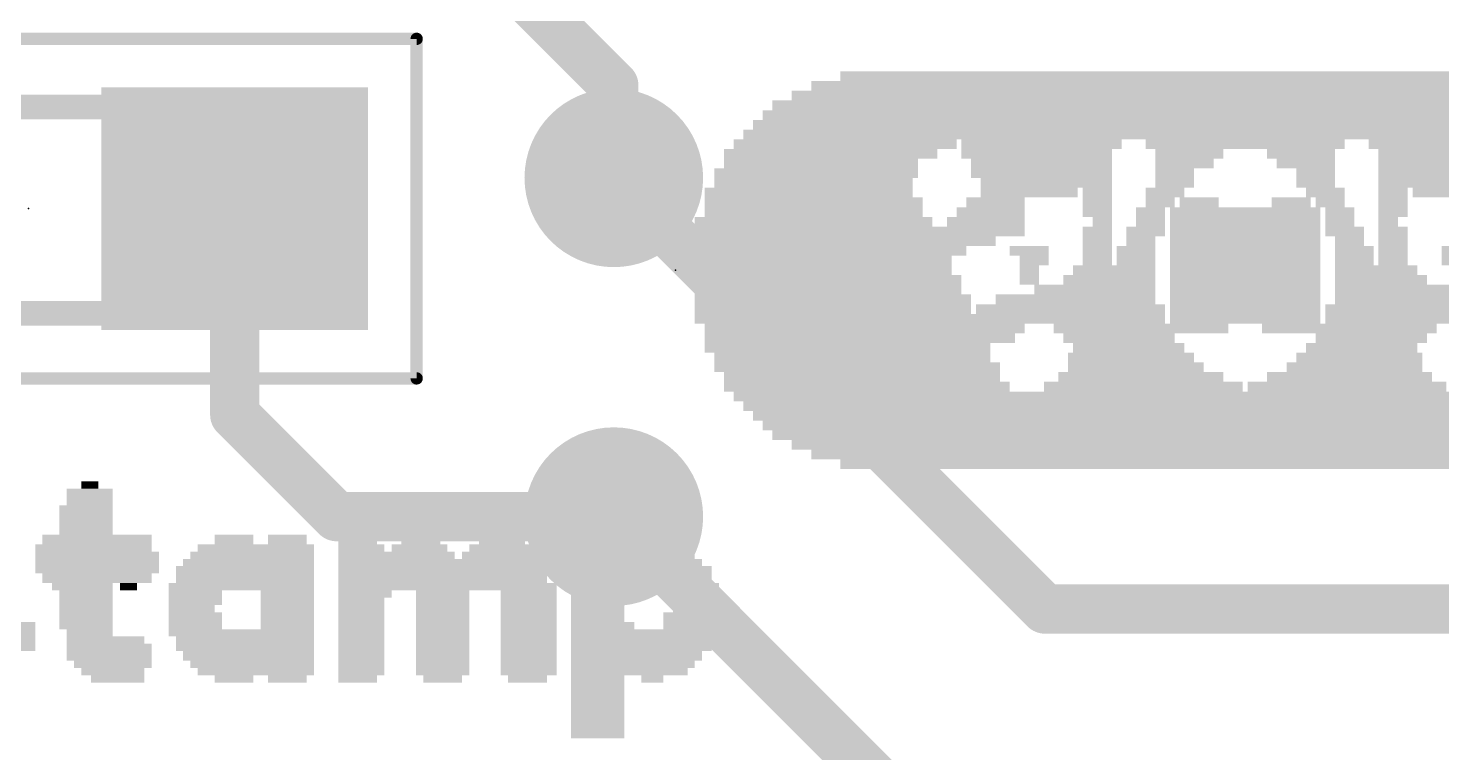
# Model space of a CAD drawing. Extents: x -41 to 92, y -75 to 33.
# Drawn here: x 19.05 to 24.88, y 15.54 to 18.52 of the extents above; entities that cross this region are included whole.
import ezdxf

# ---------------------------------------------------------------- set-up
doc = ezdxf.new("R2010")
doc.units = 0
for name, color, linetype in [('1', 12, 'CONTINUOUS'), ('16', 132, 'CONTINUOUS'), ('18', 110, 'CONTINUOUS'), ('21', 41, 'CONTINUOUS'), ('22', 40, 'CONTINUOUS'), ('23', 53, 'CONTINUOUS'), ('24', 53, 'CONTINUOUS'), ('39', 12, 'CONTINUOUS'), ('51', 53, 'CONTINUOUS')]:
    doc.layers.add(name, color=color, linetype=linetype)

# ---------------------------------------------------------------- blocks, each defined once
blk = doc.blocks.new('RECT')
blk.add_solid([(-0.5, -0.5), (0.5, -0.5), (-0.5, 0.5), (0.5, 0.5)])
blk = doc.blocks.new('ROUNDV')
at = {"const_width": 0.5}
blk.add_lwpolyline([(0, -0.25, 1), (0, 0.25, 1), (0, -0.25)], format="xyb", dxfattribs=at)

msp = doc.modelspace()

# ---------------------------------------------------------------- linework, layer by layer
at = {"layer": '1', "const_width": 0.2032}
for points in [[(21.463, 18.288), (21.082, 18.669)], [(21.463, 17.907), (21.463, 18.288)], [(19.9, 16.93), (19.9, 17.78)], [(20.32, 16.51), (19.9, 16.93)], [(21.463, 16.51), (20.32, 16.51)]]:
    msp.add_lwpolyline(points, dxfattribs=at)
at = {"layer": '1', "const_width": 0.1016}
for points in [[(21.5138, 18.288, 1), (21.4122, 18.288)], [(21.4271, 18.2521, 1), (21.4989, 18.3239)], [(21.4122, 17.907, 1), (21.5138, 17.907)], [(19.9508, 17.78, 1), (19.8492, 17.78)], [(19.9359, 16.9659, 1), (19.8641, 16.8941)], [(19.8492, 16.93, 1), (19.9508, 16.93)], [(20.32, 16.5608, 1), (20.32, 16.4592)], [(21.463, 16.4592, 1), (21.463, 16.5608)], [(20.2841, 16.4741, 1), (20.3559, 16.5459)]]:
    msp.add_lwpolyline(points, format="xyb", dxfattribs=at)
at = {"layer": '16', "const_width": 0.2032}
for points in [[(23.241, 16.129), (21.463, 17.907)], [(21.463, 16.51), (25.781, 12.192)], [(28.448, 16.129), (23.241, 16.129)]]:
    msp.add_lwpolyline(points, dxfattribs=at)
at = {"layer": '16', "const_width": 0.1016}
for points in [[(21.4989, 17.9429, 1), (21.4271, 17.8711)], [(21.4989, 16.5459, 1), (21.4271, 16.4741)], [(23.241, 16.1798, 1), (23.241, 16.0782)], [(23.2051, 16.0931, 1), (23.2769, 16.1649)]]:
    msp.add_lwpolyline(points, format="xyb", dxfattribs=at)
at = {"layer": '23'}
msp.add_point((19.05, 17.78), dxfattribs=at)
at = {"layer": '24'}
msp.add_point((21.717, 17.526), dxfattribs=at)
at = {"layer": '39', "const_width": 0.0508}
for points in [[(17.45, 18.48), (20.65, 18.48)], [(20.65, 18.48), (20.65, 17.08)], [(20.65, 17.08), (17.45, 17.08)]]:
    msp.add_lwpolyline(points, dxfattribs=at)
at = {"layer": '39', "const_width": 0.0254}
for points in [[(20.6627, 18.48, 1), (20.6373, 18.48)], [(20.65, 18.4673, 1), (20.65, 18.4927)], [(20.6373, 17.08, 1), (20.6627, 17.08)], [(20.65, 17.0673, 1), (20.65, 17.0927)]]:
    msp.add_lwpolyline(points, format="xyb", dxfattribs=at)
at = {"layer": '51', "const_width": 0.1016}
for points in [[(19.406, 18.199), (18.694, 18.199)], [(19.406, 17.348), (18.694, 17.348)]]:
    msp.add_lwpolyline(points, dxfattribs=at)
at = {"layer": '51', "const_width": 0.0508}
for points in [[(19.406, 18.1736, 1), (19.406, 18.2244)], [(19.406, 17.3226, 1), (19.406, 17.3734)]]:
    msp.add_lwpolyline(points, format="xyb", dxfattribs=at)

# ---------------------------------------------------------------- block references
at = {"layer": '1', "xscale": 1.1, "rotation": 180}
msp.add_blockref('RECT', (19.9, 17.78), dxfattribs=at)
at = {"layer": '18', "xscale": 0.7366, "yscale": 0.7366}
for p in [(21.463, 17.907), (21.463, 17.907), (21.463, 16.51), (21.463, 16.51)]:
    msp.add_blockref('ROUNDV', p, dxfattribs=at)
at = {"layer": '21', "yscale": 0.04, "rotation": 180}
for p, xscale in [((24.076, 18.286), 3.56), ((24.076, 18.326), 3.32), ((24.076, 18.246), 3.72), ((24.076, 18.166), 3.96), ((24.076, 18.206), 3.88), ((24.076, 18.126), 4.04), ((24.076, 18.086), 4.12), ((22.296, 18.006), 0.72), ((22.356, 18.046), 0.76), ((23.196, 18.046), 0.6), ((23.176, 18.006), 0.56), ((23.876, 18.046), 0.44), ((23.836, 18.006), 0.28), ((24.756, 18.046), 0.36), ((24.736, 18.006), 0.24), ((22.296, 17.966), 0.72), ((23.196, 17.966), 0.52), ((23.816, 17.966), 0.24), ((24.716, 17.966), 0.2), ((22.276, 17.926), 0.76), ((22.296, 17.886), 0.8), ((23.176, 17.926), 0.48), ((23.196, 17.886), 0.44), ((23.776, 17.926), 0.16), ((23.776, 17.886), 0.16), ((24.696, 17.926), 0.16), ((24.676, 17.886), 0.12), ((22.276, 17.846), 0.84), ((23.176, 17.846), 0.4), ((23.736, 17.846), 0.16), ((24.676, 17.846), 0.12), ((22.296, 17.806), 0.88), ((22.296, 17.766), 0.88), ((23.676, 17.766), 0.12), ((23.716, 17.806), 0.12), ((24.216, 17.766), 0.32), ((24.256, 17.806), 0.16), ((24.676, 17.806), 0.12), ((24.676, 17.766), 0.12), ((22.296, 17.726), 0.96), ((23.676, 17.726), 0.12), ((24.196, 17.726), 0.36), ((24.656, 17.726), 0.08), ((22.296, 17.686), 0.96), ((23.656, 17.686), 0.16), ((23.636, 17.646), 0.12), ((24.176, 17.686), 0.4), ((24.176, 17.646), 0.4), ((24.676, 17.686), 0.12), ((24.676, 17.646), 0.12), ((23.176, 17.606), 0.16), ((23.616, 17.606), 0.16), ((24.176, 17.606), 0.4), ((24.676, 17.606), 0.12), ((22.336, 17.566), 1.04), ((22.336, 17.526), 1.04), ((23.196, 17.566), 0.12), ((23.176, 17.526), 0.08), ((23.596, 17.526), 0.2), ((23.616, 17.566), 0.16), ((24.156, 17.566), 0.44), ((24.156, 17.526), 0.44), ((24.676, 17.566), 0.12), ((24.696, 17.526), 0.16), ((22.356, 17.486), 1.08), ((23.176, 17.486), 0.08), ((23.596, 17.486), 0.2), ((24.156, 17.486), 0.44), ((24.716, 17.486), 0.2), ((22.356, 17.446), 1.08), ((23.576, 17.446), 0.24), ((24.176, 17.446), 0.4), ((24.776, 17.446), 0.32), ((22.376, 17.406), 1.12), ((22.376, 17.366), 1.12), ((23.576, 17.366), 0.32), ((23.576, 17.406), 0.24), ((24.176, 17.406), 0.4), ((24.196, 17.366), 0.36), ((24.856, 17.406), 0.48), ((24.896, 17.366), 0.56), ((22.396, 17.326), 1.16), ((23.576, 17.326), 0.32), ((24.216, 17.326), 0.32), ((24.916, 17.326), 0.6), ((22.416, 17.286), 1.12), ((22.416, 17.246), 1.12), ((23.576, 17.286), 0.4), ((23.576, 17.246), 0.4), ((24.256, 17.286), 0.24), ((24.736, 17.286), 0.24), ((24.716, 17.246), 0.2), ((22.436, 17.206), 1.16), ((23.596, 17.206), 0.44), ((24.696, 17.206), 0.16), ((22.456, 17.166), 1.12), ((22.476, 17.126), 1.16), ((23.596, 17.166), 0.52), ((23.616, 17.126), 0.56), ((24.696, 17.166), 0.16), ((24.696, 17.126), 0.16), ((22.496, 17.086), 1.12), ((23.636, 17.086), 0.68), ((24.716, 17.086), 0.2), ((22.516, 17.046), 1.16), ((23.496, 17.006), 3.04), ((23.656, 17.046), 0.8), ((24.756, 17.046), 0.28), ((24.076, 16.966), 4.12), ((24.076, 16.926), 4.04), ((24.076, 16.886), 3.96), ((24.076, 16.846), 3.88), ((24.076, 16.806), 3.72), ((24.076, 16.766), 3.56), ((24.076, 16.726), 3.32)]:
    msp.add_blockref('RECT', p, dxfattribs=dict(at, xscale=xscale))
for p in [(22.316, 17.646), (22.316, 17.606)]:
    msp.add_blockref('RECT', p, dxfattribs=at)
at = {"layer": '21'}
for p, xscale, yscale in [((19.302, 16.611), 0.19, 0.03), ((19.302, 16.641), 0.07, 0.03), ((19.287, 16.541), 0.22, 0.03), ((19.302, 16.576), 0.19, 0.04), ((19.287, 16.511), 0.22, 0.03), ((19.287, 16.481), 0.22, 0.03), ((19.287, 16.451), 0.22, 0.03), ((19.317, 16.381), 0.48, 0.03), ((19.332, 16.416), 0.45, 0.04), ((19.987, 16.381), 0.48, 0.03), ((19.897, 16.416), 0.16, 0.04), ((20.117, 16.416), 0.16, 0.04), ((20.407, 16.416), 0.16, 0.04), ((20.422, 16.381), 0.19, 0.03), ((20.662, 16.381), 0.23, 0.03), ((20.667, 16.416), 0.16, 0.04), ((20.997, 16.381), 0.26, 0.03), ((21.002, 16.416), 0.19, 0.04), ((21.527, 16.381), 0.48, 0.03), ((21.397, 16.416), 0.16, 0.04), ((21.627, 16.416), 0.16, 0.04), ((19.332, 16.351), 0.51, 0.03), ((19.332, 16.321), 0.51, 0.03), ((19.957, 16.321), 0.54, 0.03), ((19.972, 16.351), 0.51, 0.03), ((20.567, 16.351), 0.48, 0.03), ((20.757, 16.321), 0.86, 0.03), ((20.997, 16.351), 0.32, 0.03), ((21.542, 16.351), 0.51, 0.03), ((21.557, 16.321), 0.54, 0.03), ((19.332, 16.291), 0.51, 0.03), ((19.332, 16.256), 0.45, 0.04), ((19.942, 16.291), 0.57, 0.03), ((19.942, 16.256), 0.57, 0.04), ((20.757, 16.291), 0.86, 0.03), ((20.757, 16.256), 0.86, 0.04), ((21.577, 16.291), 0.58, 0.03), ((21.577, 16.256), 0.58, 0.04), ((19.272, 16.221), 0.25, 0.03), ((19.287, 16.191), 0.22, 0.03), ((19.462, 16.221), 0.07, 0.03), ((19.927, 16.221), 0.6, 0.03), ((19.737, 16.191), 0.22, 0.03), ((20.117, 16.191), 0.22, 0.03), ((20.777, 16.221), 0.9, 0.03), ((20.437, 16.191), 0.22, 0.03), ((20.757, 16.191), 0.22, 0.03), ((21.112, 16.191), 0.23, 0.03), ((21.432, 16.221), 0.29, 0.03), ((21.417, 16.191), 0.26, 0.03), ((21.767, 16.221), 0.26, 0.03), ((21.782, 16.191), 0.23, 0.03), ((19.287, 16.161), 0.22, 0.03), ((19.287, 16.131), 0.22, 0.03), ((19.737, 16.161), 0.22, 0.03), ((19.722, 16.131), 0.19, 0.03), ((20.117, 16.161), 0.22, 0.03), ((20.117, 16.131), 0.22, 0.03), ((20.422, 16.161), 0.19, 0.03), ((20.422, 16.131), 0.19, 0.03), ((20.757, 16.161), 0.22, 0.03), ((20.757, 16.131), 0.22, 0.03), ((21.112, 16.161), 0.23, 0.03), ((21.112, 16.131), 0.23, 0.03), ((21.397, 16.161), 0.22, 0.03), ((21.397, 16.131), 0.22, 0.03), ((21.802, 16.161), 0.19, 0.03), ((21.802, 16.131), 0.19, 0.03), ((19.287, 16.096), 0.22, 0.04), ((19.737, 16.096), 0.22, 0.04), ((20.117, 16.096), 0.22, 0.04), ((20.422, 16.096), 0.19, 0.04), ((20.757, 16.096), 0.22, 0.04), ((21.112, 16.096), 0.23, 0.04), ((21.397, 16.096), 0.22, 0.04), ((21.782, 16.096), 0.23, 0.04), ((18.887, 16.061), 0.38, 0.03), ((18.932, 16.031), 0.29, 0.03), ((19.287, 16.061), 0.22, 0.03), ((19.302, 16.031), 0.19, 0.03), ((19.737, 16.061), 0.22, 0.03), ((19.927, 16.031), 0.6, 0.03), ((20.117, 16.061), 0.22, 0.03), ((20.422, 16.061), 0.19, 0.03), ((20.422, 16.031), 0.19, 0.03), ((20.757, 16.061), 0.22, 0.03), ((20.757, 16.031), 0.22, 0.03), ((21.112, 16.061), 0.23, 0.03), ((21.112, 16.031), 0.23, 0.03), ((21.417, 16.061), 0.26, 0.03), ((21.592, 16.031), 0.61, 0.03), ((21.782, 16.061), 0.23, 0.03), ((18.822, 15.971), 0.51, 0.03), ((18.967, 16.001), 0.22, 0.03), ((19.367, 16.001), 0.32, 0.03), ((19.382, 15.971), 0.35, 0.03), ((19.942, 16.001), 0.57, 0.03), ((19.942, 15.971), 0.57, 0.03), ((20.422, 16.001), 0.19, 0.03), ((20.422, 15.971), 0.19, 0.03), ((20.757, 16.001), 0.22, 0.03), ((20.757, 15.971), 0.22, 0.03), ((21.112, 16.001), 0.23, 0.03), ((21.112, 15.971), 0.23, 0.03), ((21.577, 16.001), 0.58, 0.03), ((21.577, 15.971), 0.58, 0.03), ((19.382, 15.936), 0.35, 0.04), ((19.397, 15.901), 0.32, 0.03), ((19.957, 15.936), 0.54, 0.04), ((19.972, 15.901), 0.51, 0.03), ((20.422, 15.936), 0.19, 0.04), ((20.422, 15.901), 0.19, 0.03), ((20.757, 15.936), 0.22, 0.04), ((20.757, 15.901), 0.22, 0.03), ((21.112, 15.936), 0.23, 0.04), ((21.112, 15.901), 0.23, 0.03), ((21.557, 15.936), 0.54, 0.04), ((21.542, 15.901), 0.51, 0.03), ((19.397, 15.871), 0.26, 0.03), ((19.417, 15.841), 0.22, 0.03), ((19.987, 15.871), 0.48, 0.03), ((19.897, 15.841), 0.16, 0.03), ((20.117, 15.841), 0.16, 0.03), ((20.422, 15.871), 0.19, 0.03), ((20.407, 15.841), 0.16, 0.03), ((20.757, 15.871), 0.22, 0.03), ((20.757, 15.841), 0.16, 0.03), ((21.112, 15.871), 0.23, 0.03), ((21.107, 15.841), 0.16, 0.03), ((21.527, 15.871), 0.48, 0.03), ((21.397, 15.841), 0.22, 0.03), ((21.622, 15.841), 0.09, 0.03), ((21.397, 15.811), 0.22, 0.03), ((21.397, 15.776), 0.22, 0.04), ((21.397, 15.741), 0.22, 0.03), ((21.397, 15.711), 0.22, 0.03), ((21.397, 15.681), 0.22, 0.03), ((21.397, 15.651), 0.22, 0.03), ((21.397, 15.616), 0.22, 0.04)]:
    msp.add_blockref('RECT', p, dxfattribs=dict(at, xscale=xscale, yscale=yscale))
at = {"layer": '22', "yscale": 0.04}
for p, xscale in [((24.057, 18.286), 3.56), ((24.057, 18.326), 3.32), ((24.057, 18.246), 3.72), ((24.057, 18.166), 3.96), ((24.057, 18.206), 3.88), ((24.057, 18.126), 4.04), ((24.057, 18.086), 4.12), ((22.357, 18.006), 0.88), ((22.417, 18.046), 0.92), ((23.377, 18.046), 0.36), ((23.397, 18.006), 0.24), ((24.257, 18.046), 0.44), ((24.297, 18.006), 0.28), ((24.937, 18.046), 0.6), ((24.957, 18.006), 0.56), ((22.317, 17.966), 0.8), ((23.417, 17.966), 0.2), ((24.317, 17.966), 0.24), ((24.937, 17.966), 0.52), ((22.297, 17.926), 0.84), ((22.277, 17.886), 0.8), ((23.437, 17.926), 0.16), ((23.457, 17.886), 0.12), ((24.357, 17.926), 0.16), ((24.357, 17.886), 0.16), ((24.957, 17.926), 0.48), ((24.937, 17.886), 0.44), ((22.257, 17.846), 0.84), ((23.457, 17.846), 0.12), ((24.397, 17.846), 0.16), ((24.957, 17.846), 0.4), ((22.257, 17.806), 0.84), ((22.257, 17.766), 0.84), ((23.017, 17.766), 0.28), ((23.037, 17.806), 0.24), ((23.457, 17.806), 0.12), ((23.457, 17.766), 0.12), ((23.917, 17.766), 0.32), ((23.877, 17.806), 0.16), ((24.417, 17.806), 0.12), ((24.457, 17.766), 0.12), ((22.257, 17.726), 0.92), ((22.997, 17.726), 0.32), ((23.477, 17.726), 0.08), ((23.937, 17.726), 0.36), ((24.457, 17.726), 0.12), ((22.477, 17.686), 1.36), ((22.417, 17.646), 1.24), ((23.457, 17.686), 0.12), ((23.457, 17.646), 0.12), ((23.957, 17.686), 0.4), ((23.957, 17.646), 0.4), ((24.477, 17.686), 0.16), ((24.497, 17.646), 0.12), ((22.357, 17.606), 1.12), ((23.457, 17.606), 0.12), ((23.957, 17.606), 0.4), ((24.517, 17.606), 0.16), ((24.957, 17.606), 0.16), ((22.277, 17.526), 0.96), ((23.437, 17.526), 0.16), ((23.457, 17.566), 0.12), ((23.977, 17.566), 0.44), ((23.977, 17.526), 0.44), ((24.517, 17.566), 0.16), ((24.537, 17.526), 0.2), ((24.937, 17.566), 0.12), ((22.257, 17.486), 0.92), ((23.417, 17.486), 0.2), ((23.977, 17.486), 0.44), ((24.537, 17.486), 0.2), ((22.257, 17.446), 0.92), ((23.357, 17.446), 0.32), ((23.957, 17.446), 0.4), ((24.557, 17.446), 0.24), ((22.237, 17.406), 0.88), ((22.237, 17.366), 0.88), ((23.237, 17.366), 0.56), ((23.277, 17.406), 0.48), ((23.957, 17.406), 0.4), ((23.937, 17.366), 0.36), ((24.557, 17.366), 0.32), ((24.557, 17.406), 0.24), ((22.237, 17.326), 0.88), ((23.217, 17.326), 0.6), ((23.917, 17.326), 0.32), ((24.557, 17.326), 0.32), ((22.257, 17.286), 0.84), ((22.257, 17.246), 0.84), ((23.037, 17.286), 0.24), ((23.037, 17.246), 0.16), ((23.397, 17.286), 0.24), ((23.417, 17.246), 0.2), ((23.877, 17.286), 0.24), ((24.557, 17.286), 0.4), ((24.557, 17.246), 0.4), ((22.257, 17.206), 0.84), ((23.437, 17.206), 0.16), ((24.537, 17.206), 0.44), ((22.297, 17.166), 0.84), ((22.297, 17.126), 0.84), ((23.437, 17.166), 0.16), ((23.437, 17.126), 0.16), ((24.517, 17.126), 0.56), ((24.537, 17.166), 0.52), ((22.337, 17.086), 0.84), ((23.417, 17.086), 0.2), ((24.497, 17.086), 0.68), ((22.377, 17.046), 0.92), ((22.437, 17.006), 0.96), ((24.637, 17.006), 3.04), ((23.377, 17.046), 0.28), ((24.477, 17.046), 0.8), ((24.057, 16.966), 4.12), ((24.057, 16.926), 4.04), ((24.057, 16.886), 3.96), ((24.057, 16.846), 3.88), ((24.057, 16.806), 3.72), ((24.057, 16.766), 3.56), ((24.057, 16.726), 3.32)]:
    msp.add_blockref('RECT', p, dxfattribs=dict(at, xscale=xscale))
msp.add_blockref('RECT', (22.297, 17.566), dxfattribs=at)
at = {"layer": '51', "xscale": 0.5001, "yscale": 0.95, "rotation": 180}
msp.add_blockref('RECT', (19.6381, 17.7749), dxfattribs=at)

doc.saveas('drawing.dxf')
